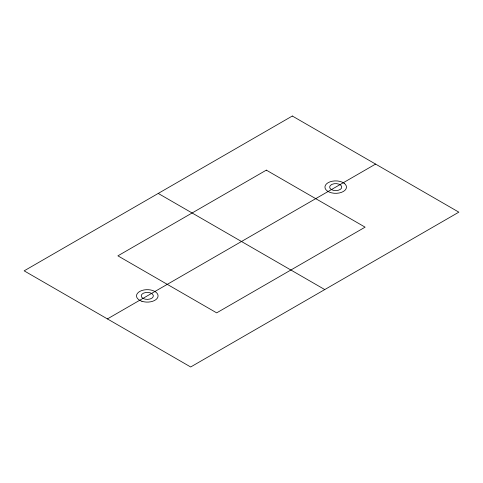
<?xml version="1.0" encoding="UTF-8"?>
<svg xmlns="http://www.w3.org/2000/svg" width="483" height="483" viewBox="0 0 483 483"><rect width="100%" height="100%" fill="white"/><g stroke="black" fill="none" stroke-linecap="round" stroke-linejoin="round"><path stroke-width="0.72" d="M107.413 318.913L375.587 164.087M158.237 193.429L324.763 289.571M292.324 116.017L24.15 270.842L190.676 366.983L458.85 212.158L292.324 116.017M266.332 170.137L117.894 255.839L216.668 312.863L365.106 227.161L266.332 170.137M344.101 183.214L342.067 182.091A10.777 6.219 0 0 0 327.915 182.816A10.777 6.219 0 0 0 327.311 191.008L329.346 192.131A10.777 6.219 0 0 0 343.498 191.407A10.777 6.219 0 0 0 344.101 183.214M141.905 301.277A10.777 6.219 0 0 0 158.068 295.892A10.777 6.219 0 0 0 141.905 290.5A10.777 6.219 0 0 0 141.905 301.277M331.41 189.59A6.074 3.508 0 0 0 341.572 188.02A6.074 3.508 0 0 0 334.133 183.721A6.074 3.508 0 0 0 331.41 189.59M142.998 298.367A6.074 3.508 0 0 0 153.159 296.797A6.074 3.508 0 0 0 145.721 292.499A6.074 3.508 0 0 0 142.998 298.367"/></g></svg>
